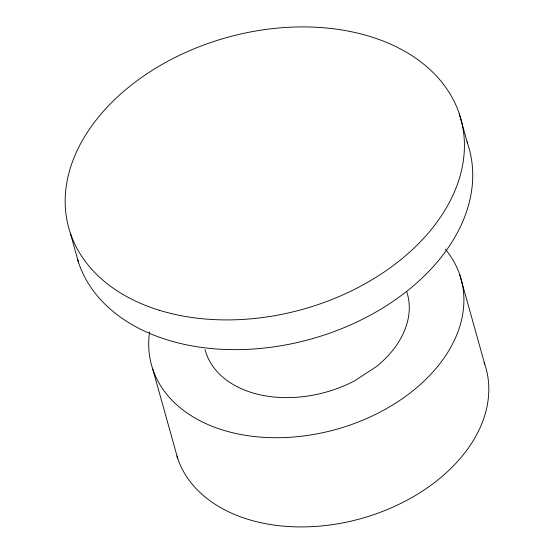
<?xml version="1.0" encoding="UTF-8"?>
<svg xmlns="http://www.w3.org/2000/svg" width="554" height="554" viewBox="0 0 554 554"><rect width="100%" height="100%" fill="white"/><g stroke="black" fill="none" stroke-linecap="round" stroke-linejoin="round"><path stroke-width="0.83" d="M459.273 113.75L467.569 143.479M459.834 274.964L484.736 364.158M152.772 369.172L177.675 458.366M70.323 233.082L78.626 262.811M445.388 249.231A160.653 111.396 -15.6 0 1 336.326 429.343A160.653 111.396 -15.6 0 1 149.587 331.908M484.196 362.6A160.653 111.396 -15.6 0 1 366.194 517.09A160.653 111.396 -15.6 0 1 176.899 455.935M467.029 141.907A203.491 141.104 -15.6 0 1 316.999 337.317A203.491 141.104 -15.6 0 1 77.595 259.563M406.608 291.293A104.955 72.775 -15.6 0 1 376.602 366.45L354.733 380.771A104.955 72.775 -15.6 0 1 205.049 349.692M159.178 310.219A203.491 141.104 -15.6 0 0 464.314 150.411A203.491 141.104 -15.6 0 0 170.902 59.61A203.491 141.104 -15.6 0 0 159.178 310.219"/></g></svg>
